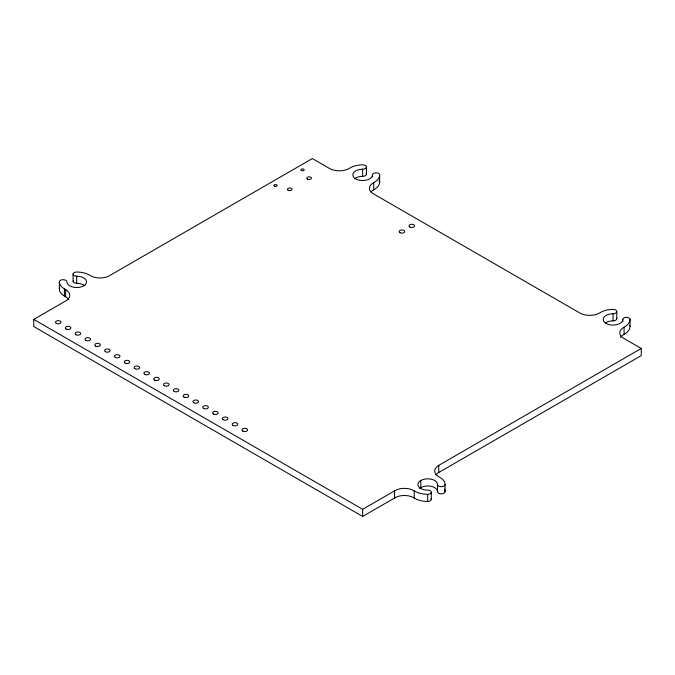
<?xml version="1.0" encoding="UTF-8"?>
<svg xmlns="http://www.w3.org/2000/svg" width="675" height="675" viewBox="0 0 675 675"><rect width="100%" height="100%" fill="white"/><g stroke="black" fill="none" stroke-linecap="round" stroke-linejoin="round"><path stroke-width="1.01" d="M431.021 498.597A3.603 2.084 0 0 1 427.697 501.466A18.115 10.463 0 0 1 414.205 498.015A13.23 7.636 0 0 0 394.571 498.015L362.661 516.442L33.75 326.548L33.75 319.402L65.661 300.983A13.888 8.016 0 0 0 65.661 289.642L64.429 288.934A17.348 10.015 0 0 1 59.349 281.855A3.772 2.177 0 0 1 63.121 279.678A3.772 2.177 0 0 1 66.884 281.846A9.813 5.67 0 0 0 76.731 287.516A9.813 5.67 0 0 0 86.535 281.838A9.813 5.67 0 0 0 76.705 276.185A3.603 2.076 0 0 1 73.094 274.101L73.094 281.239M33.75 319.402L362.661 509.296L394.571 490.877A13.23 7.636 0 0 1 414.205 490.877A18.115 10.463 0 0 0 427.697 494.328A3.603 2.084 0 0 0 431.291 492.244A3.603 2.084 0 0 0 427.705 490.168A9.83 5.678 0 0 1 417.909 484.473A9.83 5.678 0 0 1 427.773 478.82A9.83 5.678 0 0 1 437.569 484.507M445.061 484.507A3.772 2.177 0 0 1 441.29 486.683A3.772 2.177 0 0 1 437.527 484.498L437.527 491.636A3.772 2.177 0 0 0 441.29 493.822A3.772 2.177 0 0 0 445.061 491.645L445.061 484.507A17.364 10.024 0 0 0 439.973 477.411L438.75 476.702A13.888 8.016 0 0 1 438.75 465.37L641.25 348.452L641.25 355.598L438.75 472.508A13.888 8.016 0 0 0 435.738 475.107M641.25 348.452L624.071 338.538A13.34 7.703 0 0 1 624.071 327.198A18.47 10.665 0 0 0 630.037 319.402A3.594 2.076 0 0 0 626.442 317.317A3.594 2.076 0 0 0 622.839 319.402A9.821 5.67 0 0 1 613.052 325.097A9.821 5.67 0 0 1 603.197 319.444A9.821 5.67 0 0 1 613.01 313.757A3.763 2.177 0 0 0 616.781 311.563A3.763 2.177 0 0 0 613.018 309.386A17.331 10.007 0 0 0 600.75 312.314L599.527 313.023A13.888 8.016 0 0 1 579.884 313.023L373.705 193.987A13.297 7.678 0 0 1 373.705 182.655A18.335 10.589 0 0 0 379.671 174.859A3.594 2.076 0 0 0 376.076 172.783A3.594 2.076 0 0 0 372.473 174.859A9.821 5.67 0 0 1 362.669 180.537A9.821 5.67 0 0 1 352.839 174.867A9.821 5.67 0 0 1 362.652 169.197M59.349 281.855L59.349 288.993A17.348 10.015 0 0 0 64.429 296.08L65.661 296.789A13.888 8.016 0 0 1 68.673 299.388M630.037 319.402L630.037 326.548A18.47 10.665 0 0 1 624.071 334.336A13.34 7.703 0 0 0 620.544 337.407M624.071 327.198L624.071 334.336M622.839 319.402L622.839 321.443M616.781 311.563L616.781 318.701M613.027 313.732L613.027 320.878A9.847 5.687 0 0 0 605.424 322.954M438.75 465.37L438.75 472.508M431.291 492.244L431.291 499.39M427.697 494.328L427.697 501.466M420.778 480.49L420.778 487.628M414.205 490.877L414.205 498.015M394.571 490.877L394.571 498.015M379.671 174.859L379.671 182.005A18.335 10.589 0 0 1 373.705 189.793A13.297 7.678 0 0 0 370.904 191.886M373.705 182.655L373.705 189.793M372.473 174.859L372.473 176.901M73.094 274.101A3.603 2.076 0 0 1 76.714 272.025A18.343 10.589 0 0 1 90.205 275.476A13.289 7.678 0 0 0 109.839 275.476L312.339 158.557L329.527 168.48A13.888 8.016 0 0 0 349.161 168.48L350.384 167.771A17.331 10.007 0 0 1 362.661 164.843A3.763 2.177 0 0 1 366.424 167.02L366.424 174.158M354.493 178.858A9.83 5.67 0 0 1 362.661 176.327L362.661 169.189A3.763 2.177 0 0 0 366.424 167.02M362.661 509.296L362.661 516.442M76.705 276.185L76.705 283.323A9.813 5.67 0 0 1 84.864 285.829M65.661 289.642L65.661 296.789M64.429 288.934L64.429 296.08M59.349 288.993A3.772 2.177 0 0 1 59.636 288.166M76.705 283.323A3.603 2.076 0 0 1 73.221 280.707M366.137 173.323A3.763 2.177 0 0 1 362.661 176.327M378.928 180.731A3.594 2.076 0 0 1 379.671 182.005M616.655 318.144A3.763 2.177 0 0 1 613.027 320.878M629.564 325.502A3.594 2.076 0 0 1 630.037 326.548M444.471 489.054A17.364 10.024 0 0 1 445.061 491.645M419.563 488.489A9.83 5.678 0 0 1 430.599 486.202A9.83 5.678 0 0 1 437.569 491.653M409.784 227.011A2.776 1.603 0 0 0 414.433 226.285A2.776 1.603 0 0 0 411.033 224.328A2.776 1.603 0 0 0 409.784 227.011M399.971 232.672A2.776 1.603 0 0 0 404.612 231.955A2.776 1.603 0 0 0 401.212 229.998A2.776 1.603 0 0 0 399.971 232.672M274.337 186.173A1.637 0.945 0 0 0 277.079 185.752A1.637 0.945 0 0 0 275.071 184.587A1.637 0.945 0 0 0 274.337 186.173M301.396 170.547A1.637 0.945 0 0 0 304.138 170.125A1.637 0.945 0 0 0 302.13 168.969A1.637 0.945 0 0 0 301.396 170.547M288.149 190.249A2.32 1.342 0 0 0 292.039 189.641A2.32 1.342 0 0 0 289.195 188.004A2.32 1.342 0 0 0 288.149 190.249M307.479 179.086A2.32 1.342 0 0 0 311.369 178.487A2.32 1.342 0 0 0 308.526 176.842A2.32 1.342 0 0 0 307.479 179.086M242.873 431.072A2.776 1.603 0 0 0 247.523 430.355A2.776 1.603 0 0 0 244.122 428.389A2.776 1.603 0 0 0 242.873 431.072M233.061 425.402A2.776 1.603 0 0 0 237.701 424.685A2.776 1.603 0 0 0 234.301 422.719A2.776 1.603 0 0 0 233.061 425.402M223.239 419.732A2.776 1.603 0 0 0 227.888 419.015A2.776 1.603 0 0 0 224.488 417.057A2.776 1.603 0 0 0 223.239 419.732M213.427 414.07A2.776 1.603 0 0 0 218.067 413.345A2.776 1.603 0 0 0 214.667 411.387A2.776 1.603 0 0 0 213.427 414.07M203.605 408.4A2.776 1.603 0 0 0 208.254 407.683A2.776 1.603 0 0 0 204.846 405.717A2.776 1.603 0 0 0 203.605 408.4M193.784 402.73A2.776 1.603 0 0 0 198.433 402.013A2.776 1.603 0 0 0 195.033 400.047A2.776 1.603 0 0 0 193.784 402.73M183.971 397.06A2.776 1.603 0 0 0 188.612 396.343A2.776 1.603 0 0 0 185.212 394.377A2.776 1.603 0 0 0 183.971 397.06M174.15 391.39A2.776 1.603 0 0 0 178.799 390.673A2.776 1.603 0 0 0 175.399 388.707A2.776 1.603 0 0 0 174.15 391.39M164.329 385.729A2.776 1.603 0 0 0 168.978 385.003A2.776 1.603 0 0 0 165.578 383.046A2.776 1.603 0 0 0 164.329 385.729M154.516 380.059A2.776 1.603 0 0 0 159.157 379.342A2.776 1.603 0 0 0 155.756 377.376A2.776 1.603 0 0 0 154.516 380.059M144.695 374.389A2.776 1.603 0 0 0 149.344 373.672A2.776 1.603 0 0 0 145.943 371.706A2.776 1.603 0 0 0 144.695 374.389M134.873 368.719A2.776 1.603 0 0 0 139.523 368.002A2.776 1.603 0 0 0 136.122 366.036A2.776 1.603 0 0 0 134.873 368.719M125.061 363.049A2.776 1.603 0 0 0 129.701 362.332A2.776 1.603 0 0 0 126.301 360.366A2.776 1.603 0 0 0 125.061 363.049M115.239 357.379A2.776 1.603 0 0 0 119.888 356.662A2.776 1.603 0 0 0 116.488 354.704A2.776 1.603 0 0 0 115.239 357.379M105.427 351.717A2.776 1.603 0 0 0 110.067 350.992A2.776 1.603 0 0 0 106.667 349.034A2.776 1.603 0 0 0 105.427 351.717M95.605 346.047A2.776 1.603 0 0 0 100.254 345.33A2.776 1.603 0 0 0 96.846 343.364A2.776 1.603 0 0 0 95.605 346.047M85.784 340.377A2.776 1.603 0 0 0 90.433 339.66A2.776 1.603 0 0 0 87.033 337.694A2.776 1.603 0 0 0 85.784 340.377M75.971 334.707A2.776 1.603 0 0 0 80.612 333.99A2.776 1.603 0 0 0 77.212 332.024A2.776 1.603 0 0 0 75.971 334.707M66.15 329.037A2.776 1.603 0 0 0 70.799 328.32A2.776 1.603 0 0 0 67.399 326.354A2.776 1.603 0 0 0 66.15 329.037M56.329 323.376A2.776 1.603 0 0 0 60.978 322.65A2.776 1.603 0 0 0 57.577 320.692A2.776 1.603 0 0 0 56.329 323.376"/></g></svg>
